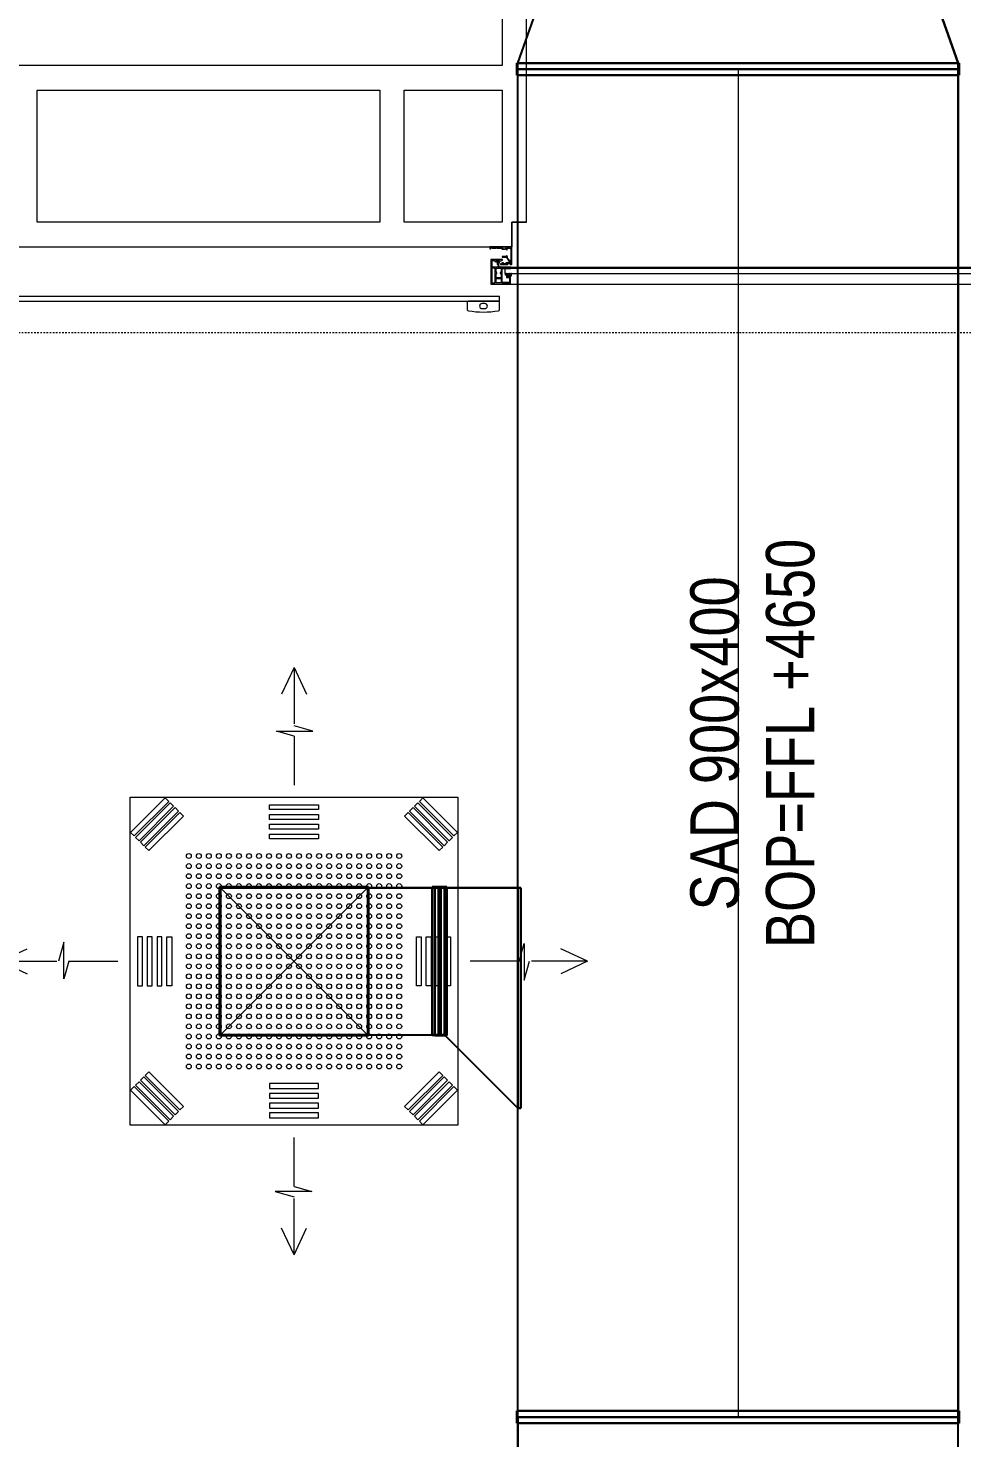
# Model space of a CAD drawing. Header units: millimetres. Extents: x -21807 to 22087, y 36760 to 60640.
# Drawn here: x -14977 to -13069, y 47383 to 50263 of the extents above; entities that cross this region are included whole.
import ezdxf

# ---------------------------------------------------------------- set-up
doc = ezdxf.new("R2010")
doc.units = ezdxf.units.MM
doc.linetypes.add('Dash', pattern=[6.35, 3.175, -3.175])
for name, color, linetype, lineweight in [('A-ANNO-DIMS', 7, 'Continuous', 9), ('A-ANNO-DIMS-110', 7, 'Continuous', 9), ('A-DETL-GENF', 7, 'Continuous', 5), ('A-GENM', 7, 'Continuous', 5), ('A-WALL', 7, 'Continuous', 9), ('M-HVAC-CDFF', 7, 'Continuous', 5), ('M-HVAC-DUCT', 7, 'Continuous', 25), ('M-HVAC-DUCT-CNTR', 7, 'Continuous', 5), ('M-HVAC-DUCT-IDEN', 7, 'Continuous', 9)]:
    doc.layers.add(name, color=color, linetype=linetype, lineweight=lineweight)
for name, color, linetype, lineweight, true_color in [('A-DOOR', 5, 'Continuous', 9, 0x0000ff), ('A-DOOR-HDLN', 5, 'Dash', 9, 0x0000ff), ('M-HVAC-DUCT-ANNO', 7, 'Continuous', 5, 0x007f00)]:
    doc.layers.add(name, color=color, linetype=linetype, lineweight=lineweight, true_color=true_color)
doc.styles.add('Arial_2', font='arial.ttf', dxfattribs={"width": 0.8, "height": 99})
doc.styles.add('Arial_3', font='arial.ttf', dxfattribs={"width": 0.8, "height": 165})
doc.dimstyles.new('AK_DIM_2_0_Arial_đỏ', dxfattribs={"dimscale": 304.8, "dimtxt": 168.342801, "dimasz": 0.180446, "dimexe": 0.180446, "dimexo": 0.180446, "dimgap": 0.036089, "dimtad": 1, "dimdec": 0, "dimzin": 0, "dimdsep": 46, "dimtxsty": 'Arial_3', "dimblk1": 'OBLIQUE', "dimblk2": 'OBLIQUE', "dimsah": 1, "dimcen": 0.09, "dimadec": 0, "dimazin": 0, "dimtfac": 1, "dimtdec": 4, "dimtix": 1, "dimtmove": 0, "dimatfit": 3, "dimfxl": 1, "dimtvp": 1, "dimtolj": 1, "dimtzin": 0, "dimarcsym": 2})

# ---------------------------------------------------------------- blocks, each defined once
blk = doc.blocks.new('Automatic-Door_Single_Gilgen_SL-PSXP_Without-Side-Panel_On-Wall - Automatic-Door_Single_Gilgen_SL-PSXP_Without-Side-Panel_On-Wall-V3-MẶT BẰNG HỆ THỐNG GIÓ CẤP AHU')
at = {"layer": 'A-DETL-GENF', "lineweight": 9, "true_color": 0xe2e2e2}
h = blk.add_hatch(color=254, dxfattribs=at)
h.paths.add_polyline_path([(-508, -61.5), (-511, -60.1), (-518.5, -60.1), (-523, -61.5)])
h.paths.add_polyline_path([(-541, -26.5), (-541, -28), (-535.1, -27.4)])
h.paths.add_polyline_path([(-500, -25), (-545, -25), (-541, -26.5), (-513, -30.3), (-513, -28)])
h.paths.add_polyline_path([(-500, -25), (-509.5, -28), (-504, -28)])
h.paths.add_polyline_path([(-500, -60), (-500, -25), (-502, -30), (-502, -53.3)])
h.paths.add_polyline_path([(-509.5, -59.3), (-502, -59.3), (-502, -57.3), (-508.2, -57.3)])
h.paths.add_polyline_path([(-505.8, -53.8), (-504.5, -53), (-508.2, -49.3), (-509, -50.6)])
h.paths.add_polyline_path([(-520, -46.4), (-510, -46.4), (-515.3, -45)])
h = blk.add_hatch(color=254, dxfattribs=at)
h.paths.add_polyline_path([(-522, -90.2), (-522, -88.4), (-532, -88.4), (-532, -90.2)])
h.paths.add_polyline_path([(-540.5, -68.5), (-534.5, -68.5), (-532, -77.8), (-532, -69), (-530.1, -66.5), (-540.5, -66.5)])
h.paths.add_polyline_path([(-543, -51.5), (-540.5, -66.5), (-540.5, -53.5), (-535.1, -52.5), (-535.8, -51.5)])
h.paths.add_polyline_path([(-543, -101.5), (-503, -101.5), (-503, -99.5), (-519.5, -99.5), (-522, -90.2), (-522, -99), (-540.5, -99.5), (-540.5, -68.5), (-543, -51.5)])
h.paths.add_polyline_path([(-534.5, -99.5), (-532, -99), (-532, -90.2)])
h.paths.add_polyline_path([(-534.5, -99.5), (-532, -88.4), (-532, -79.6), (-534.5, -68.5)])
h.paths.add_polyline_path([(-522, -69), (-525, -66.5), (-528, -66.5), (-532, -69)])
h.paths.add_polyline_path([(-519.5, -68.5), (-503, -68.5), (-503, -66.5), (-522.9, -66.5), (-522, -69), (-522, -77.8)])
h.paths.add_polyline_path([(-519.5, -99.5), (-519.5, -68.5), (-522, -79.6), (-522, -88.4)])
h.paths.add_polyline_path([(-525.2, -54.1), (-519, -52.8), (-519, -51.5), (-535.1, -51.8), (-533, -52.9), (-525.2, -52.9)])
h = blk.add_hatch(color=254, dxfattribs=at)
h.paths.add_polyline_path([(-504.6, -87.9), (-504.6, -86.3), (-509.1, -86.3), (-510.7, -87.9)])
h.paths.add_polyline_path([(-519.5, -99.5), (-503, -99.5), (-503, -84.7), (-504.6, -87.9), (-504.6, -97.9), (-519.5, -97.9)])
at = {"layer": 'A-DETL-GENF', "color": 253, "lineweight": 9, "true_color": 0xaaaaaa}
for p, q in [((-545, -25), (-545, -29.5)), ((-500, -25), (-545, -25)), ((-543.8, -28), (-543.8, -26.5)), ((-543.8, -26.5), (-541, -26.5)), ((-542.7, -28), (-543.8, -28)), ((-543.6, -29.5), (-542.7, -28)), ((-541, -26.5), (-541, -28)), ((-541, -28), (-532.6, -28)), ((-531.4, -28), (-518.5, -28)), ((-518.5, -28), (-518.5, -29.7)), ((-513, -30.3), (-513, -28)), ((-513, -28), (-511, -28)), ((-511, -28), (-511, -31.2)), ((-509.5, -31.2), (-509.5, -28)), ((-509.5, -28), (-504, -28)), ((-500, -60), (-500, -25)), ((-545, -29.5), (-543.6, -29.5)), ((-535.8, -51.5), (-543, -51.5)), ((-543, -51.5), (-543, -101.5)), ((-540.5, -66.5), (-540.5, -53.5)), ((-540.5, -53.5), (-534.5, -53.5)), ((-519, -51.5), (-535.8, -51.5)), ((-534.5, -53.5), (-534.5, -55.1)), ((-534.5, -55.1), (-531.6, -55.1)), ((-533, -54.1), (-533, -52.9)), ((-533, -52.9), (-525.2, -52.9)), ((-531.6, -54.1), (-533, -54.1)), ((-531.2, -55.1), (-532.9, -55.1)), ((-532.9, -55.1), (-532.9, -56.1)), ((-532.9, -56.1), (-530, -56.1)), ((-525.6, -53.1), (-532.6, -53.1)), ((-532.6, -53.1), (-532.6, -54.1)), ((-532.6, -54.1), (-531.2, -54.1)), ((-531.6, -55.1), (-531.6, -54.1)), ((-531.2, -54.1), (-531.2, -55.1)), ((-530.4, -54.1), (-527.8, -54.1)), ((-530.4, -55.1), (-530.4, -54.1)), ((-527.8, -55.1), (-530.4, -55.1)), ((-529.1, -56.1), (-530, -61.1)), ((-529.3, -60.6), (-528.5, -56.1)), ((-528.5, -56.1), (-526.1, -56.1)), ((-527.8, -54.1), (-527.8, -55.1)), ((-527, -55.1), (-527, -54.1)), ((-527, -54.1), (-525.6, -54.1)), ((-526.1, -55.1), (-527, -55.1)), ((-526.1, -56.1), (-526.9, -61)), ((-526.9, -65.5), (-525.3, -56.2)), ((-525.2, -54.1), (-526.7, -54.1)), ((-526.7, -54.1), (-526.7, -55.1)), ((-526.7, -55.1), (-525, -55.1)), ((-525.6, -54.1), (-525.6, -53.1)), ((-525.2, -52.9), (-525.2, -54.1)), ((-525, -55.1), (-519, -52.8)), ((-518.5, -29.7), (-520.1, -29.7)), ((-520.1, -29.7), (-519.5, -30.3)), ((-515.3, -45), (-520, -45)), ((-520, -45), (-520, -46.4)), ((-520, -46.4), (-510, -46.4)), ((-519.5, -30.3), (-513, -30.3)), ((-519, -52.8), (-519, -51.5)), ((-514.5, -44.7), (-515.3, -45)), ((-513.5, -44.7), (-514.5, -44.7)), ((-512.8, -45.2), (-513.5, -44.7)), ((-511, -45.2), (-512.8, -45.2)), ((-511, -31.2), (-509.5, -31.2)), ((-509.5, -43.8), (-511, -43.8)), ((-511, -43.8), (-511, -45.2)), ((-510, -46.4), (-510, -48.1)), ((-509.5, -45.2), (-509.5, -43.8)), ((-508.5, -45.2), (-509.5, -45.2)), ((-508.2, -57.3), (-509.3, -57.9)), ((-509, -50.6), (-505.8, -53.8)), ((-508.5, -48.6), (-508.5, -45.2)), ((-504.5, -53), (-508.2, -49.3)), ((-502, -57.3), (-508.2, -57.3)), ((-502, -53.3), (-503.8, -53.3)), ((-503.3, -54.8), (-502, -54.8)), ((-502, -30), (-502, -53.3)), ((-502, -54.8), (-502, -57.3)), ((-530.1, -66.5), (-540.5, -66.5)), ((-540.5, -99.5), (-540.5, -68.5)), ((-540.5, -68.5), (-534.5, -68.5)), ((-534.5, -68.5), (-534.5, -99.5)), ((-532, -77.8), (-532, -69)), ((-532, -69), (-522, -69)), ((-530.5, -77.8), (-532, -77.8)), ((-532, -88.4), (-532, -79.6)), ((-532, -79.6), (-530.5, -79.6)), ((-530.5, -79.6), (-530.5, -77.8)), ((-528.8, -65.7), (-530.1, -66.5)), ((-530, -61.1), (-527, -61.6)), ((-526.9, -61), (-529.3, -60.6)), ((-528, -65.7), (-528.8, -65.7)), ((-528, -66.5), (-528, -65.7)), ((-525, -66.5), (-528, -66.5)), ((-527, -61.6), (-527.7, -65.4)), ((-527.7, -65.4), (-526.9, -65.5)), ((-524.2, -65.7), (-525, -65.7)), ((-525, -65.7), (-525, -66.5)), ((-522.9, -66.5), (-524.2, -65.7)), ((-522, -77.8), (-523.5, -77.8)), ((-523.5, -77.8), (-523.5, -79.6)), ((-523.5, -79.6), (-522, -79.6)), ((-519, -57.9), (-523, -60.2)), ((-523, -60.2), (-523, -61.5)), ((-523, -61.5), (-508, -61.5)), ((-503, -66.5), (-522.9, -66.5)), ((-522, -69), (-522, -77.8)), ((-522, -79.6), (-522, -88.4)), ((-519.5, -99.5), (-519.5, -68.5)), ((-519.5, -68.5), (-503, -68.5)), ((-517, -57.9), (-519, -57.9)), ((-518.5, -60.1), (-518.5, -58.9)), ((-518.5, -58.9), (-517, -58.9)), ((-511, -60.1), (-518.5, -60.1)), ((-503, -68.5), (-518.3, -68.5)), ((-518.3, -68.5), (-518.3, -69.5)), ((-518.3, -69.5), (-501.8, -69.5)), ((-517, -58.9), (-517, -57.9)), ((-513.4, -82.2), (-513.4, -83.5)), ((-509.3, -57.9), (-512.5, -57.9)), ((-512.5, -57.9), (-512.5, -58.9)), ((-512.5, -58.9), (-511, -58.9)), ((-510.9, -79.5), (-511.9, -79.5)), ((-511, -58.9), (-511, -60.1)), ((-510.9, -82.3), (-510.9, -79.5)), ((-507.6, -82.3), (-510.9, -82.3)), ((-509.1, -84.7), (-510.7, -84.7)), ((-510.7, -84.7), (-510.7, -87.9)), ((-509.5, -60.5), (-509.5, -59.3)), ((-509.5, -59.3), (-502, -59.3)), ((-508, -60.5), (-509.5, -60.5)), ((-509.1, -86.3), (-509.1, -84.7)), ((-504.6, -86.3), (-509.1, -86.3)), ((-508, -61.5), (-508, -60.5)), ((-506.3, -79.5), (-507.6, -82.3)), ((-504.8, -79.5), (-506.3, -79.5)), ((-506.2, -82.6), (-504.8, -79.5)), ((-503.4, -82.6), (-506.2, -82.6)), ((-503, -84.7), (-504.6, -84.7)), ((-504.6, -84.7), (-504.6, -86.3)), ((-502, -60.5), (-503.5, -60.5)), ((-503.5, -60.5), (-503.5, -61.5)), ((-503.5, -61.5), (-501.5, -61.5)), ((-502.1, -79.5), (-503.4, -82.6)), ((-503, -68.5), (-503, -66.5)), ((-502, -66.9), (-503, -66.9)), ((-503, -66.9), (-503, -68.5)), ((-503, -99.5), (-503, -84.7)), ((-503, -84.7), (-503, -86.7)), ((-500.4, -79.5), (-502.1, -79.5)), ((-502, -59.3), (-502, -60.5)), ((-501.8, -69.5), (-502, -66.9)), ((-543, -101.5), (-503, -101.5)), ((-534.5, -99.5), (-540.5, -99.5)), ((-522, -88.4), (-532, -88.4)), ((-532, -99), (-532, -90.2)), ((-532, -90.2), (-522, -90.2)), ((-522, -99), (-532, -99)), ((-522, -90.2), (-522, -99)), ((-504.6, -97.9), (-519.5, -97.9)), ((-519.5, -97.9), (-519.5, -99.5)), ((-519.5, -99.5), (-503, -99.5)), ((-503, -99.5), (-519.5, -99.5)), ((-510.7, -87.9), (-504.6, -87.9)), ((-504.6, -87.9), (-504.6, -97.9)), ((-503, -101.5), (-503, -99.5)), ((-591, -138.8), (-591, -153.8)), ((-527.3, -136.5), (-588.7, -136.5)), ((-555.1, -141.2), (-560.9, -141.2)), ((-525, -153.8), (-525, -138.8)), ((-560.9, -151.4), (-555.1, -151.4))]:
    blk.add_line(p, q, dxfattribs=at)
for centre, radius, start, end in [((-532, -28), 0.583, 0, 180), ((-504, -30), 2, 360, 90), ((-529.6, -56.1), 0.462, 350.1069, 184.8121), ((-526.1, -56), 0.9, 350.1069, 90), ((-506.5, -48.1), 3.5, 180, 225), ((-507.5, -48.6), 1, 180, 225), ((-503.3, -51.3), 3.5, 225, 270), ((-503.8, -52.3), 1, 225, 270), ((-514.5, -79.8), 2.6, 293.5555, 6.4445), ((-511.2, -88.8), 5.7, 32.026, 113.4067), ((-504.4, -86.1), 1.99, 45.6086, 168.3854), ((-504.2, -84.4), 2.66, 297.6074, 356.9914), ((-486.8, -85.3), 14.8, 157.0086, 176.9914), ((-501.5, -60), 1.5, 269.963, 360), ((-588.7, -138.8), 2.26, 90, 180), ((-560.9, -146.3), 5.1, 90, 270), ((-555.1, -146.3), 5.1, 270, 90), ((-527.3, -138.8), 2.26, 0, 90), ((-587.3, -152.3), 3.96, 201.5692, 248.4308), ((-558, 30.7), 189.2, 260.6405, 279.3595), ((-528.7, -152.3), 3.96, 291.5692, 338.4308)]:
    blk.add_arc(centre, radius, start, end, dxfattribs=at)
at = {"layer": 'A-DOOR-HDLN', "color": 161, "lineweight": 13, "true_color": 0xaaaaff}
blk.add_line((-1565, -200), (535, -200), dxfattribs=at)
at = {"layer": 'A-GENM', "color": 253, "lineweight": 9, "true_color": 0xaaaaaa}
for p, q in [((458.5, -69.5), (-514.5, -69.5)), ((-514.5, -69.5), (-514.5, -79.5)), ((-514.5, -79.5), (458.5, -79.5)), ((-503, -66.5), (446, -66.5)), ((-503, -101.5), (446, -101.5)), ((-525, -126.5), (-1565, -126.5)), ((-1565, -136.5), (-525, -136.5)), ((-525, -136.5), (-525, -126.5))]:
    blk.add_line(p, q, dxfattribs=at)
blk = doc.blocks.new('AK-SGS-M3-A_rvt-1-MẶT BẰNG HỆ THỐNG GIÓ CẤP AHU')
at = {"layer": 'A-WALL', "color": 253, "lineweight": 13, "true_color": 0xaaaaaa}
for p, q in [((-14008.6, 51871.9), (-14008.6, 50186.9)), ((-14008.6, 51871.9), (-14008.6, 50186.9)), ((-13958.6, 49866.9), (-13958.6, 51871.9)), ((-13958.6, 49866.9), (-13958.6, 51871.9)), ((-14008.6, 50186.9), (-15008.6, 50186.9)), ((-14008.6, 50186.9), (-15008.6, 50186.9)), ((-14958.6, 50136.9), (-14258.6, 50136.9)), ((-14958.6, 50136.9), (-14258.6, 50136.9)), ((-14958.6, 49866.9), (-14958.6, 50136.9)), ((-14958.6, 49866.9), (-14958.6, 50136.9)), ((-14258.6, 50136.9), (-14258.6, 49866.9)), ((-14258.6, 50136.9), (-14258.6, 49866.9)), ((-14208.6, 50136.9), (-14008.6, 50136.9)), ((-14208.6, 50136.9), (-14008.6, 50136.9)), ((-14208.6, 49866.9), (-14208.6, 50136.9)), ((-14208.6, 49866.9), (-14208.6, 50136.9)), ((-14008.6, 50136.9), (-14008.6, 49866.9)), ((-14008.6, 50136.9), (-14008.6, 49866.9)), ((-14258.6, 49866.9), (-14958.6, 49866.9)), ((-14258.6, 49866.9), (-14958.6, 49866.9)), ((-14008.6, 49866.9), (-14208.6, 49866.9)), ((-14008.6, 49866.9), (-14208.6, 49866.9)), ((-13988.6, 49866.9), (-13958.6, 49866.9)), ((-13958.6, 49866.9), (-13988.6, 49866.9)), ((-13988.6, 49816.9), (-13988.6, 49866.9)), ((-13988.6, 49866.9), (-13988.6, 49816.9)), ((-15398.6, 49816.9), (-13988.6, 49816.9)), ((-15398.6, 49816.9), (-13988.6, 49816.9))]:
    blk.add_line(p, q, dxfattribs=at)
at = {"layer": 'A-DOOR', "color": 9, "lineweight": 13, "true_color": 0xaaaad4}
blk.add_blockref('Automatic-Door_Single_Gilgen_SL-PSXP_Without-Side-Panel_On-Wall - Automatic-Door_Single_Gilgen_SL-PSXP_Without-Side-Panel_On-Wall-V3-MẶT BẰNG HỆ THỐNG GIÓ CẤP AHU', (-13488.6, 49841.9), dxfattribs=at)
blk = doc.blocks.new('MatNaGioCap_KemHopGio_KemLocHepa - CẤP F3-2174346-MẶT BẰNG HỆ THỐNG GIÓ CẤP AHU')
at = {"layer": 'A-DETL-GENF', "color": 5, "lineweight": 9, "true_color": 0x0000ff}
for p, q in [((-335, 335), (335, 335)), ((-335, -335), (-335, 335)), ((335, 335), (335, -335)), ((335, -335), (-335, -335))]:
    blk.add_line(p, q, dxfattribs=at)
at = {"layer": 'A-DETL-GENF', "color": 5, "true_color": 0x0000ff}
for p, q in [((-333.9, 263.2), (-263.2, 333.9)), ((-256.1, 326.8), (-326.8, 256.1)), ((-323.9, 253.2), (-253.2, 323.9)), ((-263.2, 333.9), (-256.1, 326.8)), ((-253.2, 323.9), (-246.1, 316.8)), ((-50, 320), (50, 320)), ((-50, 310), (-50, 320)), ((50, 320), (50, 310)), ((246.1, 316.8), (253.2, 323.9)), ((253.2, 323.9), (323.9, 253.2)), ((256.1, 326.8), (263.2, 333.9)), ((326.8, 256.1), (256.1, 326.8)), ((263.2, 333.9), (333.9, 263.2)), ((-246.1, 316.8), (-316.8, 246.1)), ((-313.9, 243.2), (-243.2, 313.9)), ((-236.1, 306.8), (-306.8, 236.1)), ((-303.9, 233.2), (-233.2, 303.9)), ((-226.1, 296.8), (-296.8, 226.1)), ((-243.2, 313.9), (-236.1, 306.8)), ((-233.2, 303.9), (-226.1, 296.8)), ((50, 310), (-50, 310)), ((-50, 300), (50, 300)), ((-50, 290), (-50, 300)), ((50, 290), (-50, 290)), ((50, 300), (50, 290)), ((226.1, 296.8), (233.2, 303.9)), ((296.8, 226.1), (226.1, 296.8)), ((233.2, 303.9), (303.9, 233.2)), ((236.1, 306.8), (243.2, 313.9)), ((306.8, 236.1), (236.1, 306.8)), ((243.2, 313.9), (313.9, 243.2)), ((316.8, 246.1), (246.1, 316.8)), ((-326.8, 256.1), (-333.9, 263.2)), ((-50, 280), (50, 280)), ((-50, 270), (-50, 280)), ((50, 270), (-50, 270)), ((-50, 260), (50, 260)), ((-50, 250), (-50, 260)), ((50, 280), (50, 270)), ((50, 260), (50, 250)), ((333.9, 263.2), (326.8, 256.1)), ((-316.8, 246.1), (-323.9, 253.2)), ((-306.8, 236.1), (-313.9, 243.2)), ((-296.8, 226.1), (-303.9, 233.2)), ((50, 250), (-50, 250)), ((303.9, 233.2), (296.8, 226.1)), ((313.9, 243.2), (306.8, 236.1)), ((323.9, 253.2), (316.8, 246.1)), ((-320, -50), (-320, 50)), ((-320, 50), (-310, 50)), ((-310, 50), (-310, -50)), ((-300, -50), (-300, 50)), ((-300, 50), (-290, 50)), ((-290, 50), (-290, -50)), ((-280, -50), (-280, 50)), ((-280, 50), (-270, 50)), ((-270, 50), (-270, -50)), ((-260, -50), (-260, 50)), ((-260, 50), (-250, 50)), ((-250, 50), (-250, -50)), ((250, 50), (250, -50)), ((260, 50), (250, 50)), ((260, -50), (260, 50)), ((270, 50), (270, -50)), ((280, 50), (270, 50)), ((280, -50), (280, 50)), ((290, 50), (290, -50)), ((300, 50), (290, 50)), ((300, -50), (300, 50)), ((310, 50), (310, -50)), ((320, 50), (310, 50)), ((320, -50), (320, 50)), ((-310, -50), (-320, -50)), ((-290, -50), (-300, -50)), ((-270, -50), (-280, -50)), ((-250, -50), (-260, -50)), ((250, -50), (260, -50)), ((270, -50), (280, -50)), ((290, -50), (300, -50)), ((310, -50), (320, -50)), ((-303.9, -233.2), (-296.8, -226.1)), ((-296.8, -226.1), (-226.1, -296.8)), ((226.1, -296.8), (296.8, -226.1)), ((296.8, -226.1), (303.9, -233.2)), ((-333.9, -263.2), (-326.8, -256.1)), ((-326.8, -256.1), (-256.1, -326.8)), ((-323.9, -253.2), (-316.8, -246.1)), ((-253.2, -323.9), (-323.9, -253.2)), ((-316.8, -246.1), (-246.1, -316.8)), ((-313.9, -243.2), (-306.8, -236.1)), ((-243.2, -313.9), (-313.9, -243.2)), ((-306.8, -236.1), (-236.1, -306.8)), ((-233.2, -303.9), (-303.9, -233.2)), ((-50, -250), (50, -250)), ((-50, -260), (-50, -250)), ((50, -250), (50, -260)), ((303.9, -233.2), (233.2, -303.9)), ((236.1, -306.8), (306.8, -236.1)), ((313.9, -243.2), (243.2, -313.9)), ((246.1, -316.8), (316.8, -246.1)), ((323.9, -253.2), (253.2, -323.9)), ((256.1, -326.8), (326.8, -256.1)), ((306.8, -236.1), (313.9, -243.2)), ((316.8, -246.1), (323.9, -253.2)), ((326.8, -256.1), (333.9, -263.2)), ((-263.2, -333.9), (-333.9, -263.2)), ((50, -260), (-50, -260)), ((-50, -270), (-50, -280)), ((50, -270), (-50, -270)), ((-50, -280), (50, -280)), ((50, -280), (50, -270)), ((333.9, -263.2), (263.2, -333.9)), ((-246.1, -316.8), (-253.2, -323.9)), ((-236.1, -306.8), (-243.2, -313.9)), ((-226.1, -296.8), (-233.2, -303.9)), ((-50, -290), (-50, -300)), ((50, -290), (-50, -290)), ((-50, -300), (50, -300)), ((-50, -310), (-50, -320)), ((50, -310), (-50, -310)), ((50, -300), (50, -290)), ((50, -320), (50, -310)), ((233.2, -303.9), (226.1, -296.8)), ((243.2, -313.9), (236.1, -306.8)), ((253.2, -323.9), (246.1, -316.8)), ((-256.1, -326.8), (-263.2, -333.9)), ((-50, -320), (50, -320)), ((263.2, -333.9), (256.1, -326.8))]:
    blk.add_line(p, q, dxfattribs=at)
for centre in [(-215, 215), (-194.5, 215), (-174, 215), (-153.6, 215), (-133.1, 215), (-112.6, 215), (-92.1, 215), (-71.7, 215), (-51.2, 215), (-30.7, 215), (-10.2, 215), (10.2, 215), (30.7, 215), (51.2, 215), (71.7, 215), (92.1, 215), (112.6, 215), (133.1, 215), (153.6, 215), (174, 215), (194.5, 215), (215, 215), (-215, 194.5), (-215, 174), (-194.5, 194.5), (-194.5, 174), (-174, 194.5), (-174, 174), (-153.6, 194.5), (-153.6, 174), (-133.1, 194.5), (-133.1, 174), (-112.6, 194.5), (-112.6, 174), (-92.1, 194.5), (-92.1, 174), (-71.7, 194.5), (-71.7, 174), (-51.2, 194.5), (-51.2, 174), (-30.7, 194.5), (-30.7, 174), (-10.2, 194.5), (-10.2, 174), (10.2, 194.5), (10.2, 174), (30.7, 194.5), (30.7, 174), (51.2, 194.5), (51.2, 174), (71.7, 194.5), (71.7, 174), (92.1, 194.5), (92.1, 174), (112.6, 194.5), (112.6, 174), (133.1, 194.5), (133.1, 174), (153.6, 194.5), (153.6, 174), (174, 194.5), (174, 174), (194.5, 194.5), (194.5, 174), (215, 194.5), (215, 174), (-215, 153.6), (-194.5, 153.6), (-174, 153.6), (-153.6, 153.6), (-133.1, 153.6), (-112.6, 153.6), (-92.1, 153.6), (-71.7, 153.6), (-51.2, 153.6), (-30.7, 153.6), (-10.2, 153.6), (10.2, 153.6), (30.7, 153.6), (51.2, 153.6), (71.7, 153.6), (92.1, 153.6), (112.6, 153.6), (133.1, 153.6), (153.6, 153.6), (174, 153.6), (194.5, 153.6), (215, 153.6), (-215, 133.1), (-215, 112.6), (-194.5, 133.1), (-194.5, 112.6), (-174, 133.1), (-174, 112.6), (-153.6, 133.1), (-153.6, 112.6), (-133.1, 133.1), (-133.1, 112.6), (-112.6, 133.1), (-112.6, 112.6), (-92.1, 133.1), (-92.1, 112.6), (-71.7, 133.1), (-71.7, 112.6), (-51.2, 133.1), (-51.2, 112.6), (-30.7, 133.1), (-30.7, 112.6), (-10.2, 133.1), (-10.2, 112.6), (10.2, 133.1), (10.2, 112.6), (30.7, 133.1), (30.7, 112.6), (51.2, 133.1), (51.2, 112.6), (71.7, 133.1), (71.7, 112.6), (92.1, 133.1), (92.1, 112.6), (112.6, 133.1), (112.6, 112.6), (133.1, 133.1), (133.1, 112.6), (153.6, 133.1), (153.6, 112.6), (174, 133.1), (174, 112.6), (194.5, 133.1), (194.5, 112.6), (215, 133.1), (215, 112.6), (-215, 92.1), (-194.5, 92.1), (-174, 92.1), (-153.6, 92.1), (-133.1, 92.1), (-112.6, 92.1), (-92.1, 92.1), (-71.7, 92.1), (-51.2, 92.1), (-30.7, 92.1), (-10.2, 92.1), (10.2, 92.1), (30.7, 92.1), (51.2, 92.1), (71.7, 92.1), (92.1, 92.1), (112.6, 92.1), (133.1, 92.1), (153.6, 92.1), (174, 92.1), (194.5, 92.1), (215, 92.1), (-215, 71.7), (-194.5, 71.7), (-174, 71.7), (-153.6, 71.7), (-133.1, 71.7), (-112.6, 71.7), (-92.1, 71.7), (-71.7, 71.7), (-51.2, 71.7), (-30.7, 71.7), (-10.2, 71.7), (10.2, 71.7), (30.7, 71.7), (51.2, 71.7), (71.7, 71.7), (92.1, 71.7), (112.6, 71.7), (133.1, 71.7), (153.6, 71.7), (174, 71.7), (194.5, 71.7), (215, 71.7), (-215, 51.2), (-215, 30.7), (-194.5, 51.2), (-194.5, 30.7), (-174, 51.2), (-174, 30.7), (-153.6, 51.2), (-153.6, 30.7), (-133.1, 51.2), (-133.1, 30.7), (-112.6, 51.2), (-112.6, 30.7), (-92.1, 51.2), (-92.1, 30.7), (-71.7, 51.2), (-71.7, 30.7), (-51.2, 51.2), (-51.2, 30.7), (-30.7, 51.2), (-30.7, 30.7), (-10.2, 51.2), (-10.2, 30.7), (10.2, 51.2), (10.2, 30.7), (30.7, 51.2), (30.7, 30.7), (51.2, 51.2), (51.2, 30.7), (71.7, 51.2), (71.7, 30.7), (92.1, 51.2), (92.1, 30.7), (112.6, 51.2), (112.6, 30.7), (133.1, 51.2), (133.1, 30.7), (153.6, 51.2), (153.6, 30.7), (174, 51.2), (174, 30.7), (194.5, 51.2), (194.5, 30.7), (215, 51.2), (215, 30.7), (-215, 10.2), (-194.5, 10.2), (-174, 10.2), (-153.6, 10.2), (-133.1, 10.2), (-112.6, 10.2), (-92.1, 10.2), (-71.7, 10.2), (-51.2, 10.2), (-30.7, 10.2), (-10.2, 10.2), (10.2, 10.2), (30.7, 10.2), (51.2, 10.2), (71.7, 10.2), (92.1, 10.2), (112.6, 10.2), (133.1, 10.2), (153.6, 10.2), (174, 10.2), (194.5, 10.2), (215, 10.2), (-215, -10.2), (-215, -30.7), (-194.5, -10.2), (-194.5, -30.7), (-174, -10.2), (-174, -30.7), (-153.6, -10.2), (-153.6, -30.7), (-133.1, -10.2), (-133.1, -30.7), (-112.6, -10.2), (-112.6, -30.7), (-92.1, -10.2), (-92.1, -30.7), (-71.7, -10.2), (-71.7, -30.7), (-51.2, -10.2), (-51.2, -30.7), (-30.7, -10.2), (-30.7, -30.7), (-10.2, -10.2), (-10.2, -30.7), (10.2, -10.2), (10.2, -30.7), (30.7, -10.2), (30.7, -30.7), (51.2, -10.2), (51.2, -30.7), (71.7, -10.2), (71.7, -30.7), (92.1, -10.2), (92.1, -30.7), (112.6, -10.2), (112.6, -30.7), (133.1, -10.2), (133.1, -30.7), (153.6, -10.2), (153.6, -30.7), (174, -10.2), (174, -30.7), (194.5, -10.2), (194.5, -30.7), (215, -10.2), (215, -30.7), (-215, -51.2), (-194.5, -51.2), (-174, -51.2), (-153.6, -51.2), (-133.1, -51.2), (-112.6, -51.2), (-92.1, -51.2), (-71.7, -51.2), (-51.2, -51.2), (-30.7, -51.2), (-10.2, -51.2), (10.2, -51.2), (30.7, -51.2), (51.2, -51.2), (71.7, -51.2), (92.1, -51.2), (112.6, -51.2), (133.1, -51.2), (153.6, -51.2), (174, -51.2), (194.5, -51.2), (215, -51.2), (-215, -71.7), (-194.5, -71.7), (-174, -71.7), (-153.6, -71.7), (-133.1, -71.7), (-112.6, -71.7), (-92.1, -71.7), (-71.7, -71.7), (-51.2, -71.7), (-30.7, -71.7), (-10.2, -71.7), (10.2, -71.7), (30.7, -71.7), (51.2, -71.7), (71.7, -71.7), (92.1, -71.7), (112.6, -71.7), (133.1, -71.7), (153.6, -71.7), (174, -71.7), (194.5, -71.7), (215, -71.7), (-215, -92.1), (-215, -112.6), (-194.5, -92.1), (-194.5, -112.6), (-174, -92.1), (-174, -112.6), (-153.6, -92.1), (-153.6, -112.6), (-133.1, -92.1), (-133.1, -112.6), (-112.6, -92.1), (-112.6, -112.6), (-92.1, -92.1), (-92.1, -112.6), (-71.7, -92.1), (-71.7, -112.6), (-51.2, -92.1), (-51.2, -112.6), (-30.7, -92.1), (-30.7, -112.6), (-10.2, -92.1), (-10.2, -112.6), (10.2, -92.1), (10.2, -112.6), (30.7, -92.1), (30.7, -112.6), (51.2, -92.1), (51.2, -112.6), (71.7, -92.1), (71.7, -112.6), (92.1, -92.1), (92.1, -112.6), (112.6, -92.1), (112.6, -112.6), (133.1, -92.1), (133.1, -112.6), (153.6, -92.1), (153.6, -112.6), (174, -92.1), (174, -112.6), (194.5, -92.1), (194.5, -112.6), (215, -92.1), (215, -112.6), (-215, -133.1), (-194.5, -133.1), (-174, -133.1), (-153.6, -133.1), (-133.1, -133.1), (-112.6, -133.1), (-92.1, -133.1), (-71.7, -133.1), (-51.2, -133.1), (-30.7, -133.1), (-10.2, -133.1), (10.2, -133.1), (30.7, -133.1), (51.2, -133.1), (71.7, -133.1), (92.1, -133.1), (112.6, -133.1), (133.1, -133.1), (153.6, -133.1), (174, -133.1), (194.5, -133.1), (215, -133.1), (-215, -153.6), (-215, -174), (-194.5, -153.6), (-194.5, -174), (-174, -153.6), (-174, -174), (-153.6, -153.6), (-153.6, -174), (-133.1, -153.6), (-133.1, -174), (-112.6, -153.6), (-112.6, -174), (-92.1, -153.6), (-92.1, -174), (-71.7, -153.6), (-71.7, -174), (-51.2, -153.6), (-51.2, -174), (-30.7, -153.6), (-30.7, -174), (-10.2, -153.6), (-10.2, -174), (10.2, -153.6), (10.2, -174), (30.7, -153.6), (30.7, -174), (51.2, -153.6), (51.2, -174), (71.7, -153.6), (71.7, -174), (92.1, -153.6), (92.1, -174), (112.6, -153.6), (112.6, -174), (133.1, -153.6), (133.1, -174), (153.6, -153.6), (153.6, -174), (174, -153.6), (174, -174), (194.5, -153.6), (194.5, -174), (215, -153.6), (215, -174), (-215, -194.5), (-194.5, -194.5), (-174, -194.5), (-153.6, -194.5), (-133.1, -194.5), (-112.6, -194.5), (-92.1, -194.5), (-71.7, -194.5), (-51.2, -194.5), (-30.7, -194.5), (-10.2, -194.5), (10.2, -194.5), (30.7, -194.5), (51.2, -194.5), (71.7, -194.5), (92.1, -194.5), (112.6, -194.5), (133.1, -194.5), (153.6, -194.5), (174, -194.5), (194.5, -194.5), (215, -194.5), (-215, -215), (-194.5, -215), (-174, -215), (-153.6, -215), (-133.1, -215), (-112.6, -215), (-92.1, -215), (-71.7, -215), (-51.2, -215), (-30.7, -215), (-10.2, -215), (10.2, -215), (30.7, -215), (51.2, -215), (71.7, -215), (92.1, -215), (112.6, -215), (133.1, -215), (153.6, -215), (174, -215), (194.5, -215), (215, -215)]:
    blk.add_circle(centre, 5, dxfattribs=at)
at = {"layer": 'A-GENM', "color": 5, "true_color": 0x0000ff}
for p, q in [((0, 600), (-25.4, 545.6)), ((0, 600), (25.4, 545.6)), ((0, 600), (0, 485)), ((-36.1, 470.4), (38.7, 470.4)), ((0, 460), (-36.1, 470.4)), ((38.7, 470.4), (0, 481.4)), ((0, 460), (0, 360)), ((-470.4, 38.7), (-481.4, 0)), ((-470.4, -36.1), (-470.4, 38.7)), ((460, 0), (470.4, 36.1)), ((470.4, 36.1), (470.4, -38.7)), ((-600, 0), (-545.6, 25.4)), ((460, 0), (360, 0)), ((470.4, -38.7), (481.4, 0)), ((600, 0), (485, 0)), ((600, 0), (545.6, 25.4)), ((600, 0), (545.6, -25.4)), ((-600, 0), (-545.6, -25.4)), ((-600, 0), (-485, 0)), ((-460, 0), (-470.4, -36.1)), ((-460, 0), (-360, 0)), ((0, -460), (0, -360)), ((0, -460), (36.1, -470.4)), ((-38.7, -470.4), (0, -481.4)), ((36.1, -470.4), (-38.7, -470.4)), ((0, -600), (0, -485)), ((0, -600), (-25.4, -545.6)), ((0, -600), (25.4, -545.6))]:
    blk.add_line(p, q, dxfattribs=at)
blk = doc.blocks.new('ConThu_ChuNhat_NepC1 - L200-2173387-MẶT BẰNG HỆ THỐNG GIÓ CẤP AHU')
at = {"layer": 'M-HVAC-DUCT', "color": 5, "true_color": 0x0000ff}
for p, q in [((-25, -452), (-25, 452)), ((-25, 452), (-25, -452)), ((-25, 452), (0, 452)), ((-25, 452), (0, 452)), ((-25, -450), (-25, 450)), ((-25, 450), (-25, -450)), ((-25, 450), (0, 450)), ((-25, 450), (0, 450)), ((0, -452), (0, 452)), ((0, 452), (0, -452)), ((0, -450), (0, 450)), ((0, 450), (0, -450)), ((0, 450), (0, -450)), ((0, 450), (425, 300)), ((0, 450), (425, 300)), ((0, -450), (0, 450)), ((425, 302), (425, -302)), ((425, -302), (425, 302)), ((450, 302), (425, 302)), ((425, 302), (450, 302)), ((425, 300), (425, -300)), ((425, -300), (425, 300)), ((450, 300), (425, 300)), ((425, 300), (450, 300)), ((425, -300), (425, 300)), ((425, 300), (425, -300)), ((450, 302), (450, -302)), ((450, -302), (450, 302)), ((450, 300), (450, -300)), ((450, -300), (450, 300)), ((0, -450), (425, -300)), ((425, -300), (0, -450)), ((425, -300), (450, -300)), ((425, -300), (450, -300)), ((425, -302), (450, -302)), ((425, -302), (450, -302)), ((0, -450), (-25, -450)), ((-25, -450), (0, -450)), ((0, -452), (-25, -452)), ((-25, -452), (0, -452))]:
    blk.add_line(p, q, dxfattribs=at)
blk = doc.blocks.new('ChanRe_ChuNhat_NepC1 - Standard-2095584-MẶT BẰNG HỆ THỐNG GIÓ CẤP AHU')
at = {"layer": 'M-HVAC-DUCT', "color": 5, "true_color": 0x0000ff}
for p, q in [((150, 150), (-6.096, 150)), ((-6.096, 150), (150, 150)), ((-6.096, 150), (-6.096, -300)), ((-6.096, -300), (-6.096, 150)), ((150, 152), (150, -152)), ((150, -152), (150, 152)), ((162.5, 152), (150, 152)), ((150, 152), (162.5, 152)), ((150, 150), (150, -150)), ((150, -150), (150, 150)), ((150, 150), (150, -150)), ((150, -150), (150, 150)), ((162.5, 150), (150, 150)), ((150, 150), (162.5, 150)), ((162.5, 152), (162.5, -152)), ((162.5, -152), (162.5, 152)), ((175, 152), (162.5, 152)), ((162.5, 152), (175, 152)), ((162.5, 152), (162.5, -152)), ((162.5, -152), (162.5, 152)), ((162.5, 150), (162.5, -150)), ((162.5, -150), (162.5, 150)), ((175, 150), (162.5, 150)), ((162.5, 150), (175, 150)), ((162.5, 150), (162.5, -150)), ((162.5, -150), (162.5, 150)), ((175, 152), (175, -152)), ((175, -152), (175, 152)), ((175, 150), (175, -150)), ((175, -150), (175, 150)), ((0, -300), (150, -150)), ((0, -300), (150, -150)), ((150, -150), (162.5, -150)), ((150, -150), (162.5, -150)), ((150, -152), (162.5, -152)), ((150, -152), (162.5, -152)), ((162.5, -150), (175, -150)), ((162.5, -150), (175, -150)), ((162.5, -152), (175, -152)), ((162.5, -152), (175, -152)), ((-6.096, -300), (0, -300)), ((0, -300), (-6.096, -300))]:
    blk.add_line(p, q, dxfattribs=at)
blk = doc.blocks.new('Cut_ChuNhat_NepC1 - 1 W-2074423-MẶT BẰNG HỆ THỐNG GIÓ CẤP AHU')
at = {"layer": 'M-HVAC-DUCT', "color": 5, "true_color": 0x0000ff}
for p, q in [((-14585.7, 48508.7), (-14585.7, 48204.7)), ((-14281.7, 48508.7), (-14585.7, 48508.7)), ((-14585.7, 48508.7), (-14281.7, 48508.7)), ((-14585.7, 48204.7), (-14585.7, 48508.7)), ((-14281.7, 48204.7), (-14281.7, 48508.7)), ((-14281.7, 48508.7), (-14281.7, 48204.7)), ((-14146.2, 48508.7), (-14146.2, 48204.7)), ((-14146.2, 48204.7), (-14146.2, 48508.7)), ((-14121.2, 48508.7), (-14146.2, 48508.7)), ((-14146.2, 48508.7), (-14121.2, 48508.7)), ((-14121.2, 48508.7), (-14121.2, 48204.7)), ((-14121.2, 48204.7), (-14121.2, 48508.7)), ((-14583.7, 48506.7), (-14583.7, 48206.7)), ((-14583.7, 48206.7), (-14583.7, 48506.7)), ((-14583.7, 48506.7), (-14283.7, 48506.7)), ((-14583.7, 48506.7), (-14133.7, 48506.7)), ((-14283.7, 48506.7), (-14283.7, 48206.7)), ((-14133.7, 48506.7), (-14283.7, 48506.7)), ((-14133.7, 48506.7), (-14133.7, 48206.7)), ((-14133.7, 48206.7), (-14133.7, 48506.7)), ((-14585.7, 48204.7), (-14281.7, 48204.7)), ((-14281.7, 48204.7), (-14585.7, 48204.7)), ((-14283.7, 48206.7), (-14583.7, 48206.7)), ((-14583.7, 48206.7), (-14133.7, 48206.7)), ((-14283.7, 48206.7), (-14133.7, 48206.7)), ((-14146.2, 48204.7), (-14121.2, 48204.7)), ((-14146.2, 48204.7), (-14121.2, 48204.7))]:
    blk.add_line(p, q, dxfattribs=at)
blk = doc.blocks.new('Cut_ChuNhat_NepC1 - 1 W-2207467-MẶT BẰNG HỆ THỐNG GIÓ CẤP AHU')
at = {"layer": 'M-HVAC-DUCT', "color": 5, "true_color": 0x0000ff}
for p, q in [((-13978.2, 47437.9), (-13074.2, 47437.9)), ((-13074.2, 47437.9), (-13978.2, 47437.9)), ((-13978.2, 47412.9), (-13978.2, 47437.9)), ((-13978.2, 47437.9), (-13978.2, 47412.9)), ((-13978.2, 47412.9), (-13074.2, 47412.9)), ((-13074.2, 47412.9), (-13978.2, 47412.9)), ((-13976.2, 47425.4), (-13076.2, 47425.4)), ((-13076.2, 47425.4), (-13976.2, 47425.4)), ((-13976.2, 47425.4), (-13976.2, 47283.9)), ((-13976.2, 47001.1), (-13976.2, 47425.4)), ((-13076.2, 47283.9), (-13076.2, 47425.4)), ((-13076.2, 47001.1), (-13076.2, 47425.4)), ((-13074.2, 47437.9), (-13074.2, 47412.9)), ((-13074.2, 47437.9), (-13074.2, 47412.9)), ((-13978.2, 47294.2), (-13074.2, 47294.2)), ((-13978.2, 47008.5), (-13978.2, 47294.2)), ((-13978.2, 47276.5), (-13978.2, 47294.2)), ((-13978.2, 47276.5), (-13978.2, 46990.8)), ((-13074.2, 47276.5), (-13978.2, 47276.5)), ((-13976.2, 47283.9), (-13976.2, 47001.1)), ((-13076.2, 47283.9), (-13976.2, 47283.9)), ((-13076.2, 47001.1), (-13076.2, 47283.9)), ((-13074.2, 47294.2), (-13074.2, 47008.5)), ((-13074.2, 47294.2), (-13074.2, 47276.5)), ((-13074.2, 46990.8), (-13074.2, 47276.5)), ((-13074.2, 47008.5), (-13978.2, 47008.5)), ((-13978.2, 47008.5), (-13978.2, 46990.8)), ((-13978.2, 46990.8), (-13074.2, 46990.8)), ((-13976.2, 47001.1), (-13076.2, 47001.1)), ((-13074.2, 47008.5), (-13074.2, 46990.8))]:
    blk.add_line(p, q, dxfattribs=at)
blk = doc.blocks.new('AK-SGS-M3-Hrvt_rvt-1-MẶT BẰNG HỆ THỐNG GIÓ CẤP AHU')
at = {"layer": 'M-HVAC-DUCT', "color": 5, "true_color": 0x0000ff}
for p, q in [((-13076.2, 50179.7), (-13976.2, 50179.7)), ((-13976.2, 50179.7), (-13076.2, 50179.7)), ((-13976.2, 47425.4), (-13976.2, 50179.7)), ((-13976.2, 47425.4), (-13976.2, 50179.7)), ((-13076.2, 50179.7), (-13076.2, 47425.4)), ((-13076.2, 47425.4), (-13076.2, 50179.7)), ((-13976.2, 48506.7), (-13976.2, 48056.7)), ((-13976.2, 48506.7), (-13970.1, 48506.7)), ((-13970.1, 48506.7), (-13976.2, 48506.7)), ((-13976.2, 48056.7), (-13976.2, 48506.7)), ((-13970.1, 48506.7), (-13970.1, 48056.7)), ((-13970.1, 48056.7), (-13970.1, 48506.7)), ((-13970.1, 48056.7), (-13976.2, 48056.7)), ((-13976.2, 48056.7), (-13970.1, 48056.7)), ((-13076.2, 47425.4), (-13976.2, 47425.4)), ((-13976.2, 47425.4), (-13076.2, 47425.4))]:
    blk.add_line(p, q, dxfattribs=at)
at = {"layer": 'M-HVAC-DUCT-ANNO', "color": 5, "true_color": 0x0000ff}
for p, q in [((-14583.7, 48206.7), (-14583.7, 48506.7)), ((-14583.7, 48506.7), (-14283.7, 48506.7)), ((-14583.7, 48206.7), (-14283.7, 48506.7)), ((-14583.7, 48506.7), (-14283.7, 48206.7)), ((-14283.7, 48506.7), (-14283.7, 48206.7)), ((-14283.7, 48206.7), (-14583.7, 48206.7))]:
    blk.add_line(p, q, dxfattribs=at)
at = {"layer": 'M-HVAC-DUCT-CNTR', "color": 5, "true_color": 0x0000ff}
blk.add_line((-13526.2, 50179.7), (-13526.2, 47425.4), dxfattribs=at)
at = {"layer": 'M-HVAC-CDFF', "color": 5, "lineweight": 25, "true_color": 0x0000ff, "rotation": 270.0000000000001}
blk.add_blockref('MatNaGioCap_KemHopGio_KemLocHepa - CẤP F3-2174346-MẶT BẰNG HỆ THỐNG GIÓ CẤP AHU', (-14433.7, 48356.7), dxfattribs=at)
at = {"layer": 'M-HVAC-DUCT', "color": 5, "lineweight": 25, "true_color": 0x0000ff, "rotation": 90.00000000000011}
blk.add_blockref('ConThu_ChuNhat_NepC1 - L200-2173387-MẶT BẰNG HỆ THỐNG GIÓ CẤP AHU', (-13526.2, 50192.2), dxfattribs=at)
at = {"layer": 'M-HVAC-DUCT', "color": 5, "lineweight": 25, "true_color": 0x0000ff}
for name in ['Cut_ChuNhat_NepC1 - 1 W-2074423-MẶT BẰNG HỆ THỐNG GIÓ CẤP AHU', 'Cut_ChuNhat_NepC1 - 1 W-2207467-MẶT BẰNG HỆ THỐNG GIÓ CẤP AHU']:
    blk.add_blockref(name, (0, 0), dxfattribs=at)
at = {"layer": 'M-HVAC-DUCT', "color": 5, "lineweight": 25, "true_color": 0x0000ff, "extrusion": (0, 0, -1)}
blk.add_blockref('ChanRe_ChuNhat_NepC1 - Standard-2095584-MẶT BẰNG HỆ THỐNG GIÓ CẤP AHU', (13976.2, 48356.7), dxfattribs=at)
blk = doc.blocks.new('DIMBLOCK39-MẶT BẰNG HỆ THỐNG GIÓ CẤP AHU')
at = {"layer": 'A-ANNO-DIMS-110', "color": 1, "true_color": 0xff0000}
for p, q in [((-12395.7, 50179.7), (-12423.2, 50207.2)), ((-12395.7, 50179.7), (-13021.2, 50179.7)), ((-12395.7, 47425.4), (-12395.7, 50179.7)), ((-12395.7, 50179.7), (-12368.2, 50152.2)), ((-12395.7, 50179.7), (-12340.7, 50179.7)), ((-12395.7, 47425.4), (-12423.2, 47452.9)), ((-12395.7, 47425.4), (-13021.2, 47425.4)), ((-12395.7, 47425.4), (-12368.2, 47397.9)), ((-12395.7, 47425.4), (-12340.7, 47425.4))]:
    blk.add_line(p, q, dxfattribs=at)
at = {"layer": 'A-ANNO-DIMS-110', "color": 0, "insert": (-12620.9, 48600.5), "char_height": 165, "width": 484.827, "attachment_point": 1, "rotation": 90, "line_spacing_factor": 0.941778, "style": 'Arial_3'}
blk.add_mtext('2754', dxfattribs=at)
blk = doc.blocks.new('_Oblique')
at = {"color": 0, "linetype": 'ByBlock', "lineweight": -2}
blk.add_line((-0.5, -0.5), (0.5, 0.5), dxfattribs=at)

msp = doc.modelspace()

# ---------------------------------------------------------------- block references
at = {"lineweight": 5}
for name in ['AK-SGS-M3-Hrvt_rvt-1-MẶT BẰNG HỆ THỐNG GIÓ CẤP AHU', 'AK-SGS-M3-A_rvt-1-MẶT BẰNG HỆ THỐNG GIÓ CẤP AHU']:
    msp.add_blockref(name, (0, 0), dxfattribs=at)

# ---------------------------------------------------------------- texts
at = {"layer": 'M-HVAC-DUCT-IDEN', "color": 1, "true_color": 0xff0000, "insert": (-13496.3, 48801.9), "char_height": 99, "width": 861.52, "attachment_point": 5, "rotation": 90, "line_spacing_factor": 0.936439, "style": 'Arial_2'}
msp.add_mtext('\\pxqc,t11.28889,22.57778,33.86667,45.15556,56.44444,67.73333,79.02222,90.31111,101.6,112.88889,124.17778,135.46667,146.75556,158.04444,169.33333,180.62222,191.91111,203.2,214.48889,225.77778,237.06667,248.35556,259.64444,270.93333,282.22222,293.51111,304.8,316.08889,327.37778,338.66667,349.95556,361.24444;{SAD 900x400\\PBOP=FFL +4650}', dxfattribs=at)

# ---------------------------------------------------------------- dimensions: what is measured, and where the dimension line sits
at = {"layer": 'A-ANNO-DIMS', "color": 1, "true_color": 0xff0000}
dim = msp.add_linear_dim(base=(-12395.7, 50179.7), p1=(-13076.2, 47425.4), p2=(-13076.2, 50179.7), angle=90, dimstyle='AK_DIM_2_0_Arial_đỏ', override={"dimpost": '<>', "dimfxl": 2754.314575}, dxfattribs=at)
dim.commit()
dim.dimension.update_dxf_attribs({"geometry": 'DIMBLOCK39-MẶT BẰNG HỆ THỐNG GIÓ CẤP AHU', "text_midpoint": (-12490.9, 48802.5)})

doc.saveas('drawing.dxf')
